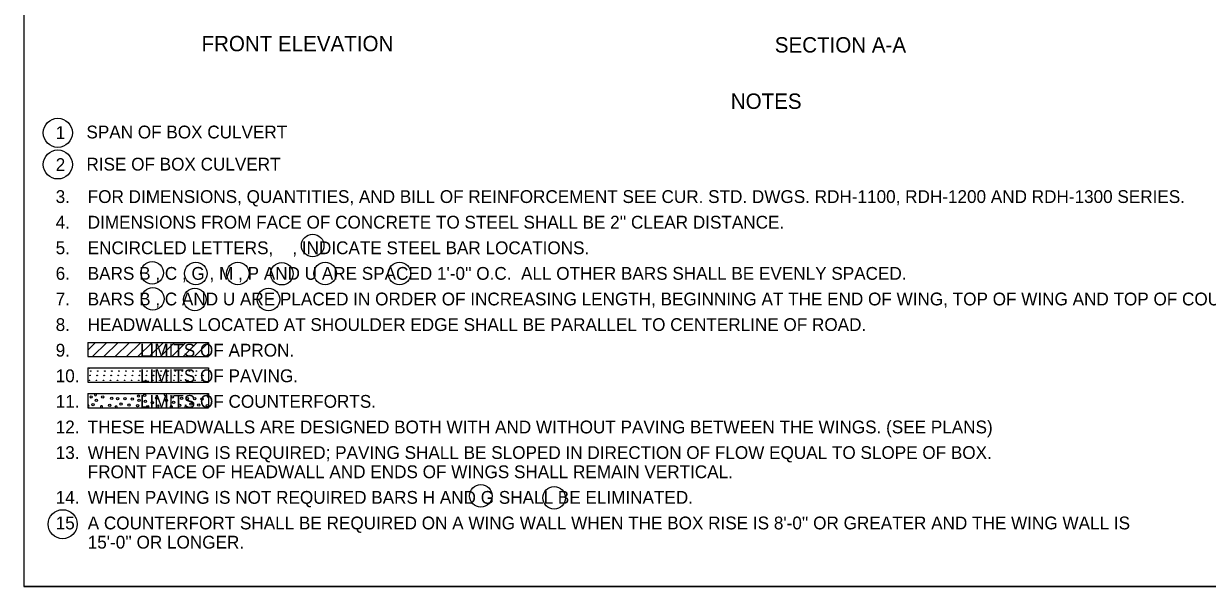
# Model space of a CAD drawing. Extents: x 1007 to 1035.5, y 1000.5 to 1021.5.
# Drawn here: x 1007 to 1025.48, y 1000.5 to 1009.29 of the extents above; entities that cross this region are included whole.
import ezdxf

# ---------------------------------------------------------------- set-up
doc = ezdxf.new("R2010")
doc.units = 0
for name, color, linetype in [('Level 1', 7, 'Continuous'), ('Level 10', 7, 'Continuous'), ('Level 11', 7, 'Continuous')]:
    doc.layers.add(name, color=color, linetype=linetype)

msp = doc.modelspace()

# ---------------------------------------------------------------- linework, layer by layer
at = {"layer": 'Level 1'}
for p, q in [((1008, 1004.312), (1009.888, 1004.312)), ((1008, 1004.312), (1008, 1004.09)), ((1008, 1004.192), (1008.12, 1004.312)), ((1008.074, 1004.09), (1008.297, 1004.312)), ((1008.251, 1004.09), (1008.473, 1004.312)), ((1008.428, 1004.09), (1008.65, 1004.312)), ((1008.605, 1004.09), (1008.827, 1004.312)), ((1008.781, 1004.09), (1009.004, 1004.312)), ((1008.958, 1004.09), (1009.181, 1004.312)), ((1009.135, 1004.09), (1009.357, 1004.312)), ((1009.312, 1004.09), (1009.534, 1004.312)), ((1009.489, 1004.09), (1009.711, 1004.312)), ((1009.665, 1004.09), (1009.888, 1004.312)), ((1009.888, 1004.312), (1009.888, 1004.09)), ((1008, 1004.09), (1009.888, 1004.09)), ((1009.842, 1004.09), (1009.888, 1004.135)), ((1008, 1003.912), (1009.888, 1003.912)), ((1008, 1003.912), (1008, 1003.69)), ((1009.888, 1003.912), (1009.888, 1003.69)), ((1008, 1003.69), (1009.888, 1003.69)), ((1008, 1003.512), (1009.888, 1003.512)), ((1008, 1003.512), (1008, 1003.29)), ((1009.888, 1003.512), (1009.888, 1003.29)), ((1008, 1003.29), (1009.888, 1003.29))]:
    msp.add_line(p, q, dxfattribs=at)
for centre, radius in [((1007.534, 1007.586), 0.227), ((1007.534, 1007.092), 0.227), ((1011.513, 1005.826), 0.176), ((1009.007, 1005.399), 0.176), ((1009.687, 1005.388), 0.176), ((1010.344, 1005.389), 0.176), ((1011.032, 1005.385), 0.176), ((1011.707, 1005.389), 0.176), ((1012.868, 1005.389), 0.176), ((1009.017, 1004.994), 0.176), ((1009.673, 1004.982), 0.176), ((1010.822, 1004.982), 0.176), ((1008.047, 1003.864), 0.005), ((1008.047, 1003.864), 0.0025), ((1008.157, 1003.864), 0.005), ((1008.157, 1003.864), 0.0025), ((1008.267, 1003.864), 0.005), ((1008.267, 1003.864), 0.0025), ((1008.377, 1003.864), 0.005), ((1008.377, 1003.864), 0.0025), ((1008.487, 1003.864), 0.005), ((1008.487, 1003.864), 0.0025), ((1008.597, 1003.864), 0.005), ((1008.597, 1003.864), 0.0025), ((1008.707, 1003.864), 0.005), ((1008.707, 1003.864), 0.0025), ((1008.817, 1003.864), 0.005), ((1008.817, 1003.864), 0.0025), ((1008.927, 1003.864), 0.005), ((1008.927, 1003.864), 0.0025), ((1009.037, 1003.864), 0.005), ((1009.037, 1003.864), 0.0025), ((1009.147, 1003.864), 0.005), ((1009.147, 1003.864), 0.0025), ((1009.257, 1003.864), 0.005), ((1009.257, 1003.864), 0.0025), ((1009.367, 1003.864), 0.005), ((1009.367, 1003.864), 0.0025), ((1009.477, 1003.864), 0.005), ((1009.477, 1003.864), 0.0025), ((1009.587, 1003.864), 0.005), ((1009.587, 1003.864), 0.0025), ((1009.697, 1003.864), 0.005), ((1009.697, 1003.864), 0.0025), ((1009.807, 1003.864), 0.005), ((1009.807, 1003.864), 0.0025), ((1008.026, 1003.719), 0.005), ((1008.026, 1003.719), 0.0025), ((1008.037, 1003.796), 0.005), ((1008.037, 1003.796), 0.0025), ((1008.136, 1003.719), 0.005), ((1008.136, 1003.719), 0.0025), ((1008.147, 1003.796), 0.005), ((1008.147, 1003.796), 0.0025), ((1008.246, 1003.719), 0.005), ((1008.246, 1003.719), 0.0025), ((1008.257, 1003.796), 0.005), ((1008.257, 1003.796), 0.0025), ((1008.356, 1003.719), 0.005), ((1008.356, 1003.719), 0.0025), ((1008.367, 1003.796), 0.005), ((1008.367, 1003.796), 0.0025), ((1008.466, 1003.719), 0.005), ((1008.466, 1003.719), 0.0025), ((1008.477, 1003.796), 0.005), ((1008.477, 1003.796), 0.0025), ((1008.576, 1003.719), 0.005), ((1008.576, 1003.719), 0.0025), ((1008.587, 1003.796), 0.005), ((1008.587, 1003.796), 0.0025), ((1008.686, 1003.719), 0.005), ((1008.686, 1003.719), 0.0025), ((1008.697, 1003.796), 0.005), ((1008.697, 1003.796), 0.0025), ((1008.796, 1003.719), 0.005), ((1008.796, 1003.719), 0.0025), ((1008.807, 1003.796), 0.005), ((1008.807, 1003.796), 0.0025), ((1008.906, 1003.719), 0.005), ((1008.906, 1003.719), 0.0025), ((1008.917, 1003.796), 0.005), ((1008.917, 1003.796), 0.0025), ((1009.016, 1003.719), 0.005), ((1009.016, 1003.719), 0.0025), ((1009.027, 1003.796), 0.005), ((1009.027, 1003.796), 0.0025), ((1009.126, 1003.719), 0.005), ((1009.126, 1003.719), 0.0025), ((1009.137, 1003.796), 0.005), ((1009.137, 1003.796), 0.0025), ((1009.236, 1003.719), 0.005), ((1009.236, 1003.719), 0.0025), ((1009.247, 1003.796), 0.005), ((1009.247, 1003.796), 0.0025), ((1009.346, 1003.719), 0.005), ((1009.346, 1003.719), 0.0025), ((1009.357, 1003.796), 0.005), ((1009.357, 1003.796), 0.0025), ((1009.456, 1003.719), 0.005), ((1009.456, 1003.719), 0.0025), ((1009.467, 1003.796), 0.005), ((1009.467, 1003.796), 0.0025), ((1009.566, 1003.719), 0.005), ((1009.566, 1003.719), 0.0025), ((1009.577, 1003.796), 0.005), ((1009.577, 1003.796), 0.0025), ((1009.676, 1003.719), 0.005), ((1009.676, 1003.719), 0.0025), ((1009.687, 1003.796), 0.005), ((1009.687, 1003.796), 0.0025), ((1009.786, 1003.719), 0.005), ((1009.786, 1003.719), 0.0025), ((1009.797, 1003.796), 0.005), ((1009.797, 1003.796), 0.0025), ((1008.054, 1003.46), 0.0181), ((1008.234, 1003.459), 0.0181), ((1008.793, 1003.473), 0.0181), ((1008.889, 1003.485), 0.0181), ((1009.324, 1003.459), 0.0181), ((1008.084, 1003.341), 0.0181), ((1008.137, 1003.407), 0.0181), ((1008.345, 1003.329), 0.0181), ((1008.375, 1003.436), 0.0181), ((1008.466, 1003.433), 0.0181), ((1008.521, 1003.347), 0.0181), ((1008.581, 1003.433), 0.0181), ((1008.644, 1003.332), 0.0181), ((1008.696, 1003.425), 0.0181), ((1008.778, 1003.325), 0.0181), ((1008.801, 1003.407), 0.0181), ((1008.9, 1003.392), 0.0181), ((1008.937, 1003.31), 0.0181), ((1009.008, 1003.369), 0.0181), ((1009.079, 1003.444), 0.0181), ((1009.093, 1003.317), 0.0181), ((1009.227, 1003.407), 0.0181), ((1009.341, 1003.377), 0.0181), ((1009.435, 1003.329), 0.0181), ((1009.465, 1003.436), 0.0181), ((1009.556, 1003.433), 0.0181), ((1009.611, 1003.347), 0.0181), ((1009.671, 1003.433), 0.0181), ((1009.734, 1003.332), 0.0181), ((1009.786, 1003.425), 0.0181), ((1009.868, 1003.325), 0.0181), ((1014.14, 1001.914), 0.176), ((1015.283, 1001.882), 0.176), ((1007.609, 1001.471), 0.227)]:
    msp.add_circle(centre, radius, dxfattribs=at)
for centre, radius, start, end in [((1008.026, 1003.915), 0.005, 220.5403, 319.4597), ((1008.122, 1003.496), 0.0181, 116.5716, 63.4284), ((1008.57, 1003.525), 0.0181, 228.3967, 311.6033), ((1008.674, 1003.525), 0.0181, 228.3967, 311.6033), ((1009.212, 1003.496), 0.0181, 116.5716, 63.4284), ((1009.66, 1003.525), 0.0181, 228.3967, 311.6033), ((1009.764, 1003.525), 0.0181, 228.3967, 311.6033), ((1009.883, 1003.473), 0.0181, 74.0616, 285.9384), ((1007.989, 1003.444), 0.0181, 309.3754, 50.6246), ((1008.003, 1003.317), 0.0181, 259.2415, 100.7585), ((1008.215, 1003.303), 0.0181, 314.3182, 225.6818), ((1008.443, 1003.299), 0.0181, 329.7824, 210.2176), ((1009.305, 1003.303), 0.0181, 314.3182, 225.6818), ((1009.533, 1003.299), 0.0181, 329.7824, 210.2176)]:
    msp.add_arc(centre, radius, start, end, dxfattribs=at)
at = {"layer": 'Level 10'}
for p in [(1007, 1021.5), (1035.5, 1000.5)]:
    msp.add_line(p, (1007, 1000.5), dxfattribs=at)
at = {"layer": 'Level 11'}
msp.add_lwpolyline([(1007, 1000.5), (1035.5, 1000.5), (1035.5, 1021.5), (1007, 1021.5)], close=True, dxfattribs=at)

# ---------------------------------------------------------------- texts
at = {"layer": 'Level 1'}
for s, height, p in [('FRONT ELEVATION', 0.24, (1009.777, 1008.861)), ('SECTION A-A', 0.24, (1018.729, 1008.841)), ('NOTES', 0.24, (1018.042, 1007.961)), ('1', 0.2, (1007.5, 1007.49)), ('SPAN OF BOX CULVERT', 0.2, (1007.98, 1007.499)), ('2', 0.2, (1007.5, 1006.99)), ('RISE OF BOX CULVERT', 0.2, (1007.98, 1006.997)), ('3.', 0.2, (1007.5, 1006.49)), ('FOR DIMENSIONS, QUANTITIES, AND BILL OF REINFORCEMENT SEE CUR. STD. DWGS. RDH-1100, RDH-1200 AND RDH-1300 SERIES.', 0.2, (1008, 1006.49)), ('4.', 0.2, (1007.5, 1006.09)), ("DIMENSIONS FROM FACE OF CONCRETE TO STEEL SHALL BE 2'' CLEAR DISTANCE.", 0.2, (1008, 1006.09)), ('5.', 0.2, (1007.5, 1005.69)), ('ENCIRCLED LETTERS,    , INDICATE STEEL BAR LOCATIONS.', 0.2, (1008, 1005.69)), ('6.', 0.2, (1007.5, 1005.29)), ("BARS B , C , G , M , P AND U ARE SPACED 1'-0'' O.C.  ALL OTHER BARS SHALL BE EVENLY SPACED.", 0.2, (1008, 1005.29)), ('7.', 0.2, (1007.5, 1004.89)), ('BARS B , C AND U ARE PLACED IN ORDER OF INCREASING LENGTH, BEGINNING AT THE END OF WING, TOP OF WING AND TOP OF COUNTERFORT RESPECTIVELY.', 0.2, (1008, 1004.89)), ('8.', 0.2, (1007.5, 1004.49)), ('HEADWALLS LOCATED AT SHOULDER EDGE SHALL BE PARALLEL TO CENTERLINE OF ROAD.', 0.2, (1008, 1004.49)), ('9.', 0.2, (1007.5, 1004.09)), ('           LIMITS OF APRON.', 0.2, (1008, 1004.09)), ('10.', 0.2, (1007.5, 1003.69)), ('           LIMITS OF PAVING.', 0.2, (1008, 1003.69)), ('11.', 0.2, (1007.5, 1003.29)), ('           LIMITS OF COUNTERFORTS.', 0.2, (1008, 1003.29)), ('THESE HEADWALLS ARE DESIGNED BOTH WITH AND WITHOUT PAVING BETWEEN THE WINGS. (SEE PLANS)', 0.2, (1008, 1002.89)), ('12.', 0.2, (1007.5, 1002.89)), ('13.', 0.2, (1007.5, 1002.49)), ('WHEN PAVING IS REQUIRED; PAVING SHALL BE SLOPED IN DIRECTION OF FLOW EQUAL TO SLOPE OF BOX.', 0.2, (1008, 1002.49)), ('FRONT FACE OF HEADWALL AND ENDS OF WINGS SHALL REMAIN VERTICAL.', 0.2, (1008, 1002.19)), ('14.', 0.2, (1007.5, 1001.79)), ('WHEN PAVING IS NOT REQUIRED BARS H AND G SHALL BE ELIMINATED.', 0.2, (1008, 1001.79)), ('15', 0.2, (1007.5, 1001.39)), ("A COUNTERFORT SHALL BE REQUIRED ON A WING WALL WHEN THE BOX RISE IS 8'-0'' OR GREATER AND THE WING WALL IS", 0.2, (1008, 1001.39)), ("15'-0'' OR LONGER. ", 0.2, (1008, 1001.09))]:
    msp.add_text(s, height=height, dxfattribs=at).set_placement(p)

doc.saveas('drawing.dxf')
